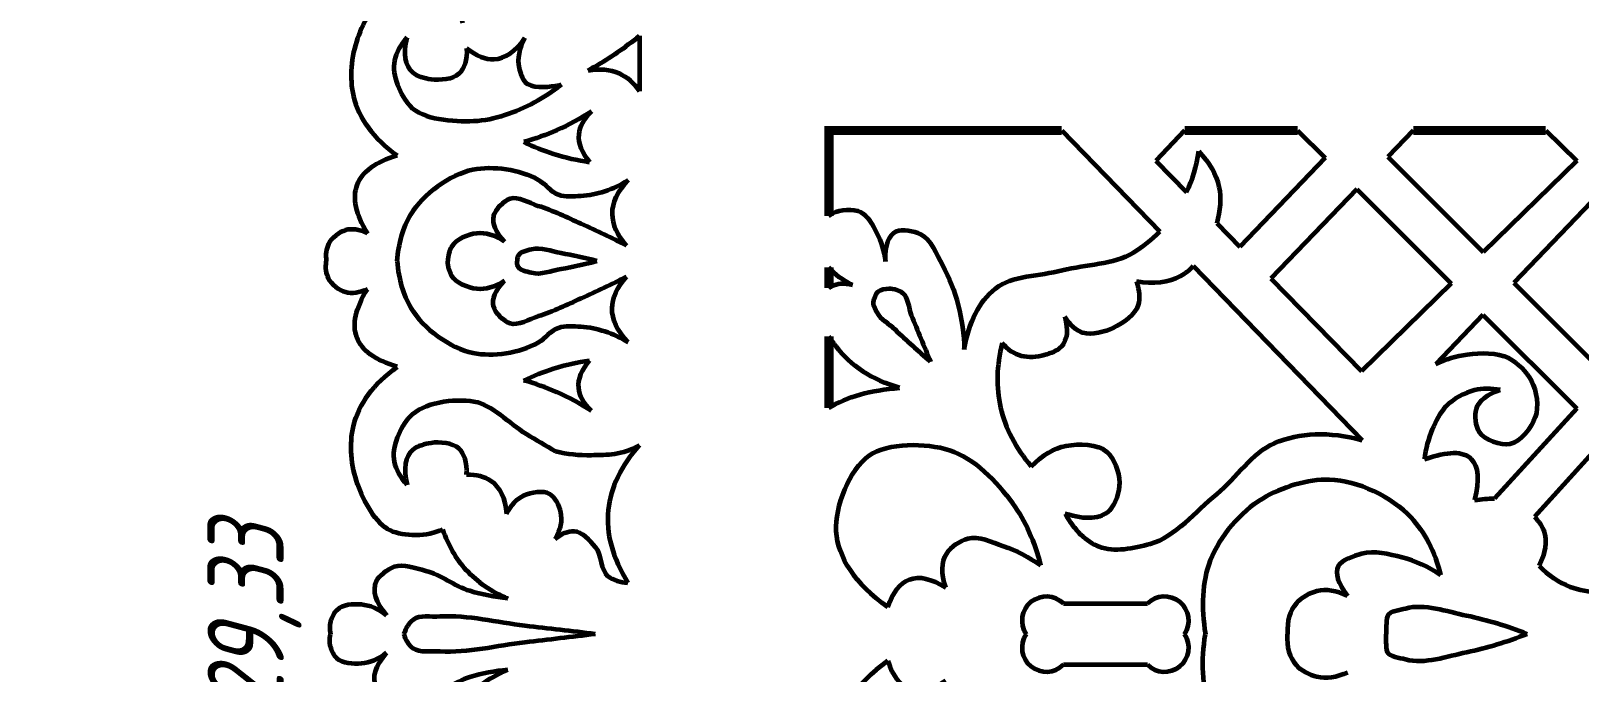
# Model space of a CAD drawing. Header units: millimetres. Extents: x -446 to 69, y -171 to 180.
# Drawn here: x -121.1 to -19.6, y -9.8 to 32.3 of the extents above; entities that cross this region are included whole.
import ezdxf

# ---------------------------------------------------------------- set-up
doc = ezdxf.new("R2010")
doc.units = ezdxf.units.MM
for name, pattern in [('K5LT32775', [0]), ('K5LT32776', [0]), ('K5LT_THIN', [0])]:
    doc.linetypes.add(name, pattern=pattern)
doc.styles.add('KDIMTEXTSTYLE', font='GOST_AU.SHX', dxfattribs={"width": 0.96, "oblique": 15, "height": 5})
doc.dimstyles.new('KDIMSTYLE (1.00)', dxfattribs={"dimtxt": 5, "dimasz": 1, "dimexe": 2, "dimexo": 0, "dimgap": 1, "dimtad": 1, "dimtxsty": 'KDIMTEXTSTYLE', "dimsah": 1, "dimcen": 0, "dimdle": 1, "dimadec": 0, "dimazin": 0, "dimtfac": 0.667, "dimtmove": 0, "dimatfit": 3, "dimfxl": 1, "dimtvp": 1, "dimtolj": 1, "dimtzin": 0, "dimarcsym": 0})

# ---------------------------------------------------------------- blocks, each defined once
blk = doc.blocks.new('KDIMARROW_01')
blk.add_hatch(color=0).paths.add_polyline_path([(0, 0), (-5, 0.66), (-4.5, 0), (-5, -0.66)])
at = {"color": 0, "linetype": 'K5LT_THIN', "lineweight": 18}
for p, q in [((-4.5, 0), (-5, 0.66)), ((-5, 0.66), (0, 0)), ((0, 0), (-5, -0.66)), ((-5, -0.66), (-4.5, 0)), ((0, 0), (-1, 0))]:
    blk.add_line(p, q, dxfattribs=at)

msp = doc.modelspace()

# ---------------------------------------------------------------- linework, layer by layer
at = {"color": 30, "linetype": 'K5LT32776', "lineweight": 60, "true_color": 0xff8000}
for p, q in [((-81.238, 31.955), (-81.238, 28.335)), ((-53.548, 25.754), (-47.119, 19.13)), ((-45.486, 25.754), (-47.373, 23.763)), ((-38.082, 25.754), (-36.271, 23.951)), ((-30.489, 25.754), (-32.161, 24.017)), ((-21.806, 25.754), (-19.77, 23.764)), ((-47.373, 23.763), (-45.353, 21.696)), ((-36.271, 23.951), (-41.869, 18.129)), ((-32.161, 24.017), (-25.903, 17.768)), ((-19.77, 23.764), (-25.903, 17.768)), ((-34.204, 21.895), (-39.835, 16.045)), ((-34.204, 21.895), (-27.998, 15.719)), ((-18.318, 21.585), (-23.896, 15.764)), ((-43.385, 19.68), (-41.869, 18.129)), ((-44.921, 16.865), (-33.838, 5.448)), ((-39.835, 16.045), (-33.89, 9.958)), ((-27.998, 15.719), (-33.89, 9.958)), ((-23.896, 15.764), (-18.318, 10.195)), ((-25.921, 13.652), (-29.018, 10.42)), ((-25.921, 13.652), (-19.769, 7.529)), ((-19.769, 7.529), (-25.174, 1.607)), ((-18.318, 5.08), (-22.547, 0.411)), ((-53.439, -5.276), (-47.929, -5.276)), ((-53.439, -9.276), (-47.929, -9.276))]:
    msp.add_line(p, q, dxfattribs=at)
at = {"color": 30, "linetype": 'K5LT32776', "true_color": 0xff8000, "const_width": 0.6}
for points in [[(-68.811, 20.154), (-68.811, 25.754), (-53.548, 25.754)], [(-45.486, 25.754), (-38.082, 25.754)], [(-30.489, 25.754), (-21.806, 25.754)], [(-68.811, 15.416), (-68.811, 16.777)], [(-68.811, 7.554), (-68.811, 12.242)]]:
    msp.add_lwpolyline(points, dxfattribs=at)
at = {"color": 30, "linetype": 'K5LT32775', "lineweight": 60, "true_color": 0xff8000}
for centre, start, end in [((-54.562, -6.399), 45, 213.5549), ((-46.807, -6.399), 326.4451, 135), ((-54.562, -8.154), 146.4451, 315), ((-46.807, -8.154), 225, 33.5549)]:
    msp.add_arc(centre, 1.588, start, end, dxfattribs=at)
at = {"color": 30, "linetype": 'K5LT32776', "lineweight": 60, "true_color": 0xff8000}
for points, knots in [([(-92.817, 32.8), (-93.007, 33.513), (-93.304, 34.066), (-93.708, 34.459), (-94.541, 35.269), (-96.557, 35.323), (-97.568, 34.848), (-98.542, 34.391), (-99.317, 32.925), (-99.723, 31.796), (-100.137, 30.645), (-100.274, 29.155), (-99.992, 27.996), (-99.634, 26.525), (-98.676, 25.229), (-97.119, 24.106)], [0, 0, 0, 0, 1, 1, 1, 2, 2, 2, 3, 3, 3, 4, 4, 4, 5, 5, 5, 5]), ([(-96.461, 31.856), (-96.908, 31.362), (-97.187, 30.853), (-97.299, 30.33), (-97.501, 29.389), (-96.906, 28.04), (-96.282, 27.368), (-95.424, 26.444), (-93.476, 26.327), (-92.093, 26.38), (-90.754, 26.431), (-89.33, 26.965), (-88.113, 27.607), (-87.498, 27.931), (-86.911, 28.315), (-86.352, 28.758)], [0, 0, 0, 0, 1, 1, 1, 2, 2, 2, 3, 3, 3, 4, 4, 4, 5, 5, 5, 5]), ([(-92.567, 31.161), (-92.538, 30.374), (-92.709, 29.808), (-93.08, 29.462), (-93.469, 29.1), (-94.313, 29.023), (-94.905, 29.103), (-95.312, 29.158), (-95.821, 29.306), (-96.102, 29.552), (-96.615, 30), (-96.734, 30.768), (-96.461, 31.856)], [0, 0, 0, 0, 1, 1, 1, 2, 2, 2, 3, 3, 3, 4, 4, 4, 4]), ([(-92.567, 31.161), (-91.936, 30.644), (-91.335, 30.399), (-90.763, 30.425), (-90.042, 30.459), (-89.369, 30.926), (-88.743, 31.825)], [0, 0, 0, 0, 1, 1, 1, 2, 2, 2, 2]), ([(-88.743, 31.825), (-89.138, 31.116), (-89.264, 30.477), (-89.127, 29.847), (-89.059, 29.531), (-88.925, 29.141), (-88.723, 28.923), (-88.325, 28.492), (-87.38, 28.606), (-86.747, 28.678), (-86.613, 28.693), (-86.482, 28.72), (-86.352, 28.758)], [0, 0, 0, 0, 1, 1, 1, 2, 2, 2, 3, 3, 3, 4, 4, 4, 4]), ([(-84.596, 29.681), (-84.456, 29.768), (-84.317, 29.854), (-84.178, 29.933), (-83.149, 30.523), (-82.169, 31.197), (-81.238, 31.955)], [0, 0, 0, 0, 1, 1, 1, 2, 2, 2, 2]), ([(-84.596, 29.681), (-83.833, 29.828), (-83.159, 29.769), (-82.573, 29.504), (-82.061, 29.272), (-81.616, 28.882), (-81.238, 28.335)], [0, 0, 0, 0, 1, 1, 1, 2, 2, 2, 2]), ([(-84.383, 27.003), (-85.111, 26.529), (-85.868, 26.118), (-86.654, 25.772), (-87.354, 25.463), (-88.077, 25.205), (-88.823, 24.999)], [0, 0, 0, 0, 1, 1, 1, 2, 2, 2, 2]), ([(-84.383, 27.003), (-84.894, 26.512), (-85.173, 26.005), (-85.219, 25.483), (-85.271, 24.902), (-85.035, 24.301), (-84.509, 23.683)], [0, 0, 0, 0, 1, 1, 1, 2, 2, 2, 2]), ([(-88.823, 24.999), (-88.185, 24.691), (-87.532, 24.431), (-86.864, 24.219), (-86.099, 23.977), (-85.314, 23.798), (-84.509, 23.683)], [0, 0, 0, 0, 1, 1, 1, 2, 2, 2, 2]), ([(-44.553, 24.396), (-43.864, 23.662), (-43.425, 22.884), (-43.236, 22.062), (-43.069, 21.335), (-43.159, 20.478), (-43.385, 19.68)], [0, 0, 0, 0, 1, 1, 1, 2, 2, 2, 2]), ([(-97.119, 24.106), (-98.562, 23.676), (-99.444, 23.032), (-99.767, 22.176), (-100.087, 21.328), (-99.857, 20.27), (-99.079, 19.004)], [0, 0, 0, 0, 1, 1, 1, 2, 2, 2, 2]), ([(-97.118, 17.18), (-97.038, 18.357), (-96.739, 19.379), (-96.22, 20.246), (-95.406, 21.608), (-93.67, 22.872), (-92.156, 23.188), (-90.846, 23.462), (-89.105, 23.199), (-87.867, 22.515), (-87.399, 22.257), (-87.042, 21.711), (-86.546, 21.543), (-86.1, 21.392), (-85.557, 21.437), (-85.074, 21.468), (-84.007, 21.536), (-82.976, 21.877), (-81.983, 22.49)], [0, 0, 0, 0, 1, 1, 1, 2, 2, 2, 3, 3, 3, 4, 4, 4, 5, 5, 5, 6, 6, 6, 6]), ([(-81.983, 22.49), (-82.689, 21.753), (-83.038, 21.013), (-83.03, 20.271), (-83.022, 19.583), (-82.706, 18.893), (-82.082, 18.201)], [0, 0, 0, 0, 1, 1, 1, 2, 2, 2, 2]), ([(-82.082, 18.201), (-83.059, 18.702), (-84.048, 19.176), (-85.05, 19.623), (-85.978, 20.037), (-86.9, 20.489), (-87.867, 20.795), (-88.471, 20.986), (-89.191, 21.446), (-89.712, 21.268), (-90.142, 21.122), (-90.709, 20.569), (-90.81, 20.146), (-90.926, 19.655), (-90.685, 19.099), (-90.086, 18.476)], [0, 0, 0, 0, 1, 1, 1, 2, 2, 2, 3, 3, 3, 4, 4, 4, 5, 5, 5, 5]), ([(-68.811, 20.154), (-68.725, 20.222), (-68.639, 20.279), (-68.554, 20.324), (-68.067, 20.579), (-67.209, 20.635), (-66.722, 20.396), (-66.267, 20.172), (-65.944, 19.529), (-65.681, 19.031), (-65.381, 18.465), (-65.19, 17.842), (-65.107, 17.164)], [0, 0, 0, 0, 1, 1, 1, 2, 2, 2, 3, 3, 3, 4, 4, 4, 4]), ([(-99.079, 19.004), (-99.61, 19.263), (-100.088, 19.333), (-100.515, 19.214), (-100.934, 19.097), (-101.423, 18.71), (-101.622, 18.316), (-101.782, 17.999), (-101.832, 17.62), (-101.772, 17.18)], [0, 0, 0, 0, 1, 1, 1, 2, 2, 2, 3, 3, 3, 3]), ([(-65.107, 17.164), (-65.127, 18.242), (-64.888, 18.901), (-64.388, 19.139), (-64.011, 19.32), (-63.249, 19.165), (-62.808, 18.96), (-62.116, 18.637), (-61.769, 17.633), (-61.372, 16.913), (-60.466, 15.268), (-59.987, 13.424), (-59.936, 11.383)], [0, 0, 0, 0, 1, 1, 1, 2, 2, 2, 3, 3, 3, 4, 4, 4, 4]), ([(-90.086, 18.476), (-90.718, 18.887), (-91.325, 19.062), (-91.907, 18.999), (-92.479, 18.938), (-93.26, 18.62), (-93.552, 18.127), (-93.706, 17.867), (-93.789, 17.551), (-93.802, 17.18)], [0, 0, 0, 0, 1, 1, 1, 2, 2, 2, 3, 3, 3, 3]), ([(-59.936, 11.383), (-59.637, 13.186), (-58.958, 14.522), (-57.898, 15.389), (-56.823, 16.269), (-54.969, 16.202), (-53.499, 16.586), (-51.948, 16.992), (-50.168, 16.956), (-48.831, 17.753), (-48.224, 18.116), (-47.637, 18.597), (-47.119, 19.13)], [0, 0, 0, 0, 1, 1, 1, 2, 2, 2, 3, 3, 3, 4, 4, 4, 4]), ([(-84.027, 17.18), (-84.802, 17.394), (-85.583, 17.568), (-86.371, 17.703), (-87.015, 17.812), (-87.71, 18.117), (-88.316, 17.952), (-88.626, 17.867), (-89.102, 17.789), (-89.214, 17.503), (-89.25, 17.41), (-89.267, 17.302), (-89.264, 17.18)], [0, 0, 0, 0, 1, 1, 1, 2, 2, 2, 3, 3, 3, 4, 4, 4, 4]), ([(-99.079, 15.355), (-99.61, 15.097), (-100.088, 15.027), (-100.515, 15.146), (-100.934, 15.263), (-101.423, 15.649), (-101.622, 16.044), (-101.782, 16.361), (-101.832, 16.739), (-101.772, 17.18)], [0, 0, 0, 0, 1, 1, 1, 2, 2, 2, 3, 3, 3, 3]), ([(-97.118, 17.18), (-97.038, 16.003), (-96.739, 14.981), (-96.22, 14.113), (-95.406, 12.751), (-93.67, 11.487), (-92.156, 11.171), (-90.846, 10.898), (-89.105, 11.16), (-87.867, 11.844), (-87.399, 12.103), (-87.042, 12.649), (-86.546, 12.817), (-86.1, 12.968), (-85.557, 12.923), (-85.074, 12.892), (-84.007, 12.823), (-82.976, 12.483), (-81.983, 11.869)], [0, 0, 0, 0, 1, 1, 1, 2, 2, 2, 3, 3, 3, 4, 4, 4, 5, 5, 5, 6, 6, 6, 6]), ([(-90.086, 15.884), (-90.718, 15.472), (-91.325, 15.298), (-91.907, 15.36), (-92.479, 15.422), (-93.26, 15.739), (-93.552, 16.233), (-93.706, 16.493), (-93.789, 16.808), (-93.802, 17.18)], [0, 0, 0, 0, 1, 1, 1, 2, 2, 2, 3, 3, 3, 3]), ([(-84.027, 17.18), (-84.802, 16.966), (-85.583, 16.791), (-86.371, 16.657), (-87.015, 16.547), (-87.71, 16.242), (-88.316, 16.408), (-88.626, 16.492), (-89.102, 16.57), (-89.214, 16.856), (-89.25, 16.95), (-89.267, 17.057), (-89.264, 17.18)], [0, 0, 0, 0, 1, 1, 1, 2, 2, 2, 3, 3, 3, 4, 4, 4, 4]), ([(-44.921, 16.865), (-45.175, 16.591), (-45.453, 16.358), (-45.749, 16.197), (-46.547, 15.766), (-47.514, 15.647), (-48.652, 15.838)], [0, 0, 0, 0, 1, 1, 1, 2, 2, 2, 2]), ([(-97.119, 10.253), (-98.562, 10.684), (-99.444, 11.327), (-99.767, 12.184), (-100.087, 13.032), (-99.857, 14.089), (-99.079, 15.355)], [0, 0, 0, 0, 1, 1, 1, 2, 2, 2, 2]), ([(-82.082, 16.158), (-83.059, 15.657), (-84.048, 15.183), (-85.05, 14.737), (-85.978, 14.323), (-86.9, 13.871), (-87.867, 13.565), (-88.471, 13.374), (-89.191, 12.914), (-89.712, 13.091), (-90.142, 13.237), (-90.709, 13.79), (-90.81, 14.213), (-90.926, 14.704), (-90.685, 15.261), (-90.086, 15.884)], [0, 0, 0, 0, 1, 1, 1, 2, 2, 2, 3, 3, 3, 4, 4, 4, 5, 5, 5, 5]), ([(-81.983, 11.869), (-82.689, 12.607), (-83.038, 13.347), (-83.03, 14.089), (-83.022, 14.777), (-82.706, 15.467), (-82.082, 16.158)], [0, 0, 0, 0, 1, 1, 1, 2, 2, 2, 2]), ([(-68.811, 15.416), (-68.752, 15.47), (-68.69, 15.514), (-68.625, 15.548), (-68.273, 15.735), (-67.818, 15.759), (-67.261, 15.62)], [0, 0, 0, 0, 1, 1, 1, 2, 2, 2, 2]), ([(-62.144, 10.571), (-62.574, 11.593), (-62.996, 12.618), (-63.411, 13.646), (-63.607, 14.13), (-63.609, 14.817), (-63.993, 15.1), (-64.218, 15.267), (-64.573, 15.396), (-64.866, 15.391), (-65.1, 15.387), (-65.404, 15.327), (-65.572, 15.184), (-65.766, 15.019), (-65.9, 14.657), (-65.884, 14.394), (-65.873, 14.2), (-65.752, 13.992), (-65.655, 13.812), (-65.402, 13.343), (-64.868, 13.061), (-64.471, 12.69), (-63.704, 11.974), (-62.929, 11.267), (-62.144, 10.571)], [0, 0, 0, 0, 1, 1, 1, 2, 2, 2, 3, 3, 3, 4, 4, 4, 5, 5, 5, 6, 6, 6, 7, 7, 7, 8, 8, 8, 8]), ([(-48.652, 15.838), (-48.442, 15.263), (-48.402, 14.754), (-48.532, 14.312), (-48.719, 13.676), (-49.513, 13.117), (-50.148, 12.816), (-50.734, 12.538), (-51.573, 12.285), (-52.153, 12.487), (-52.606, 12.645), (-53.005, 12.994), (-53.35, 13.534)], [0, 0, 0, 0, 1, 1, 1, 2, 2, 2, 3, 3, 3, 4, 4, 4, 4]), ([(-53.35, 13.534), (-53.108, 12.67), (-53.178, 12.021), (-53.559, 11.589), (-53.807, 11.308), (-54.297, 11.131), (-54.696, 11.021), (-55.167, 10.891), (-55.735, 10.833), (-56.192, 10.961), (-56.653, 11.09), (-57.072, 11.369), (-57.449, 11.799)], [0, 0, 0, 0, 1, 1, 1, 2, 2, 2, 3, 3, 3, 4, 4, 4, 4]), ([(-64.173, 8.87), (-65.996, 9.398), (-67.384, 10.307), (-68.338, 11.599), (-68.485, 11.797), (-68.651, 12.015), (-68.811, 12.242)], [0, 0, 0, 0, 1, 1, 1, 2, 2, 2, 2]), ([(-57.449, 11.799), (-57.823, 10.316), (-57.86, 8.911), (-57.559, 7.585), (-57.247, 6.213), (-56.574, 4.924), (-55.539, 3.72)], [0, 0, 0, 0, 1, 1, 1, 2, 2, 2, 2]), ([(-29.018, 10.42), (-28.344, 10.758), (-27.657, 10.973), (-26.957, 11.063), (-26.071, 11.178), (-24.996, 11.212), (-24.235, 10.814), (-23.65, 10.508), (-23.039, 9.926), (-22.739, 9.339), (-22.396, 8.667), (-22.258, 7.64), (-22.489, 6.949), (-22.723, 6.252), (-23.493, 5.305), (-24.152, 5.183), (-24.74, 5.074), (-25.838, 5.444), (-26.167, 5.973), (-26.4, 6.346), (-26.492, 7.065), (-26.354, 7.489), (-26.175, 8.044), (-25.656, 8.459), (-24.796, 8.736)], [0, 0, 0, 0, 1, 1, 1, 2, 2, 2, 3, 3, 3, 4, 4, 4, 5, 5, 5, 6, 6, 6, 7, 7, 7, 8, 8, 8, 8]), ([(-94.15, -0.411), (-95.117, -0.913), (-96.707, -0.893), (-97.568, -0.489), (-98.542, -0.032), (-99.317, 1.435), (-99.723, 2.563), (-100.137, 3.714), (-100.274, 5.205), (-99.992, 6.363), (-99.634, 7.834), (-98.676, 9.131), (-97.119, 10.253)], [0, 0, 0, 0, 1, 1, 1, 2, 2, 2, 3, 3, 3, 4, 4, 4, 4]), ([(-88.823, 9.361), (-88.185, 9.669), (-87.532, 9.929), (-86.864, 10.14), (-86.099, 10.382), (-85.314, 10.561), (-84.509, 10.677)], [0, 0, 0, 0, 1, 1, 1, 2, 2, 2, 2]), ([(-84.383, 7.356), (-84.894, 7.848), (-85.173, 8.355), (-85.219, 8.876), (-85.271, 9.458), (-85.035, 10.058), (-84.509, 10.677)], [0, 0, 0, 0, 1, 1, 1, 2, 2, 2, 2]), ([(-84.383, 7.356), (-85.111, 7.831), (-85.868, 8.242), (-86.654, 8.588), (-87.354, 8.897), (-88.077, 9.154), (-88.823, 9.361)], [0, 0, 0, 0, 1, 1, 1, 2, 2, 2, 2]), ([(-96.461, 2.504), (-96.908, 2.998), (-97.187, 3.507), (-97.299, 4.03), (-97.501, 4.971), (-96.906, 6.319), (-96.282, 6.992), (-95.424, 7.916), (-93.398, 8.21), (-92.093, 7.979), (-90.868, 7.763), (-89.812, 6.551), (-88.661, 5.854), (-88.026, 5.469), (-87.395, 5.089), (-86.749, 4.711)], [0, 0, 0, 0, 1, 1, 1, 2, 2, 2, 3, 3, 3, 4, 4, 4, 5, 5, 5, 5]), ([(-24.796, 8.736), (-25.389, 8.848), (-25.95, 8.841), (-26.479, 8.715), (-27.155, 8.555), (-27.867, 8.154), (-28.349, 7.656), (-28.74, 7.252), (-29.014, 6.687), (-29.243, 6.16), (-29.511, 5.541), (-29.684, 4.883), (-29.762, 4.186)], [0, 0, 0, 0, 1, 1, 1, 2, 2, 2, 3, 3, 3, 4, 4, 4, 4]), ([(-92.567, 3.198), (-92.538, 3.985), (-92.709, 4.552), (-93.08, 4.897), (-93.469, 5.26), (-94.313, 5.337), (-94.905, 5.256), (-95.312, 5.201), (-95.821, 5.053), (-96.102, 4.808), (-96.615, 4.359), (-96.734, 3.591), (-96.461, 2.504)], [0, 0, 0, 0, 1, 1, 1, 2, 2, 2, 3, 3, 3, 4, 4, 4, 4]), ([(-86.749, 4.711), (-85.962, 4.529), (-85.18, 4.449), (-84.402, 4.468), (-83.338, 4.495), (-82.366, 4.452), (-81.238, 5.112)], [0, 0, 0, 0, 1, 1, 1, 2, 2, 2, 2]), ([(-81.238, 5.112), (-82.452, 3.747), (-83.134, 2.332), (-83.284, 0.868), (-83.442, -0.673), (-83.009, -2.269), (-81.987, -3.919)], [0, 0, 0, 0, 1, 1, 1, 2, 2, 2, 2]), ([(-64.956, -5.516), (-67.097, -3.946), (-68.222, -2.283), (-68.332, -0.525), (-68.43, 1.051), (-67.44, 3.551), (-66.177, 4.43), (-64.94, 5.291), (-62.455, 5.291), (-60.899, 4.789), (-59.31, 4.276), (-57.798, 2.73), (-56.77, 1.306), (-55.923, 0.132), (-55.312, -1.22), (-54.938, -2.751)], [0, 0, 0, 0, 1, 1, 1, 2, 2, 2, 3, 3, 3, 4, 4, 4, 5, 5, 5, 5]), ([(-55.539, 3.72), (-54.831, 4.459), (-54.067, 4.91), (-53.247, 5.071), (-52.418, 5.234), (-51.174, 5.193), (-50.589, 4.676), (-50.117, 4.258), (-49.766, 3.342), (-49.764, 2.665), (-49.761, 2.06), (-50.023, 1.219), (-50.41, 0.834), (-50.992, 0.255), (-51.961, 0.183), (-53.318, 0.619)], [0, 0, 0, 0, 1, 1, 1, 2, 2, 2, 3, 3, 3, 4, 4, 4, 5, 5, 5, 5]), ([(-53.318, 0.619), (-52.715, -0.472), (-51.973, -1.19), (-51.092, -1.536), (-50.141, -1.91), (-48.783, -1.646), (-47.753, -1.356), (-46.07, -0.882), (-44.782, 0.76), (-43.372, 1.911), (-42.073, 2.972), (-41.055, 4.629), (-39.602, 5.25), (-37.938, 5.962), (-36.017, 6.027), (-33.838, 5.448)], [0, 0, 0, 0, 1, 1, 1, 2, 2, 2, 3, 3, 3, 4, 4, 4, 5, 5, 5, 5]), ([(-29.762, 4.186), (-28.234, 4.74), (-27.209, 4.746), (-26.687, 4.206), (-26.227, 3.73), (-26.158, 2.83), (-26.479, 1.505)], [0, 0, 0, 0, 1, 1, 1, 2, 2, 2, 2]), ([(-92.567, 3.198), (-91.922, 3.202), (-91.396, 3.064), (-90.987, 2.783), (-90.383, 2.367), (-90.036, 1.64), (-89.948, 0.601)], [0, 0, 0, 0, 1, 1, 1, 2, 2, 2, 2]), ([(-89.948, 0.601), (-89.656, 1.197), (-89.275, 1.606), (-88.805, 1.827), (-88.339, 2.047), (-87.552, 2.173), (-87.143, 1.931), (-86.797, 1.727), (-86.511, 1.153), (-86.416, 0.726), (-86.293, 0.179), (-86.411, -0.41), (-86.769, -1.041)], [0, 0, 0, 0, 1, 1, 1, 2, 2, 2, 3, 3, 3, 4, 4, 4, 4]), ([(-28.687, -3.403), (-29.067, -1.869), (-29.713, -0.612), (-30.625, 0.367), (-31.894, 1.729), (-34.131, 2.784), (-35.976, 2.845), (-37.407, 2.892), (-39.135, 2.367), (-40.38, 1.606), (-41.82, 0.725), (-43.196, -0.871), (-43.803, -2.434), (-44.36, -3.866), (-44.401, -5.53), (-44.126, -7.276)], [0, 0, 0, 0, 1, 1, 1, 2, 2, 2, 3, 3, 3, 4, 4, 4, 5, 5, 5, 5]), ([(-22.547, 0.411), (-22.254, 0.11), (-22.011, -0.233), (-21.908, -0.573), (-21.711, -1.223), (-21.822, -1.964), (-22.24, -2.796)], [0, 0, 0, 0, 1, 1, 1, 2, 2, 2, 2]), ([(-94.15, -0.411), (-93.792, -1.449), (-93.273, -2.338), (-92.594, -3.077), (-91.869, -3.866), (-90.961, -4.484), (-89.871, -4.932)], [0, 0, 0, 0, 1, 1, 1, 2, 2, 2, 2]), ([(-86.769, -1.041), (-86.329, -0.674), (-85.914, -0.501), (-85.522, -0.521), (-85.019, -0.547), (-84.488, -1.13), (-84.13, -1.56), (-83.7, -2.076), (-83.805, -3.082), (-83.299, -3.472), (-82.963, -3.73), (-82.526, -3.88), (-81.987, -3.919)], [0, 0, 0, 0, 1, 1, 1, 2, 2, 2, 3, 3, 3, 4, 4, 4, 4]), ([(-61.144, -4.229), (-61.46, -3.304), (-61.44, -2.556), (-61.084, -1.985), (-60.817, -1.555), (-60.205, -1.141), (-59.708, -0.998), (-59.007, -0.797), (-58.12, -1.247), (-57.374, -1.507), (-56.52, -1.804), (-55.708, -2.219), (-54.938, -2.751)], [0, 0, 0, 0, 1, 1, 1, 2, 2, 2, 3, 3, 3, 4, 4, 4, 4]), ([(-28.687, -3.403), (-29.49, -2.866), (-30.334, -2.483), (-31.219, -2.253), (-32.069, -2.031), (-33.055, -1.791), (-33.882, -2.013), (-34.416, -2.157), (-35.211, -2.423), (-35.408, -2.821), (-35.641, -3.291), (-35.441, -3.939), (-34.81, -4.766)], [0, 0, 0, 0, 1, 1, 1, 2, 2, 2, 3, 3, 3, 4, 4, 4, 4]), ([(-89.871, -4.932), (-90.727, -4.855), (-91.557, -4.694), (-92.36, -4.449), (-93.364, -4.143), (-94.234, -3.396), (-95.248, -3.14), (-95.918, -2.971), (-96.722, -2.651), (-97.326, -2.87), (-97.768, -3.03), (-98.334, -3.456), (-98.51, -3.846), (-98.775, -4.434), (-98.547, -5.168), (-97.825, -6.049)], [0, 0, 0, 0, 1, 1, 1, 2, 2, 2, 3, 3, 3, 4, 4, 4, 5, 5, 5, 5]), ([(-22.24, -2.796), (-21.633, -3.43), (-20.954, -3.888), (-20.204, -4.168), (-19.619, -4.386), (-18.99, -4.497), (-18.318, -4.5)], [0, 0, 0, 0, 1, 1, 1, 2, 2, 2, 2]), ([(-64.956, -5.516), (-64.619, -4.531), (-64.146, -3.922), (-63.538, -3.691), (-62.893, -3.445), (-62.095, -3.625), (-61.144, -4.229)], [0, 0, 0, 0, 1, 1, 1, 2, 2, 2, 2]), ([(-34.81, -4.766), (-35.525, -4.419), (-36.193, -4.319), (-36.815, -4.467), (-37.291, -4.58), (-37.843, -4.884), (-38.161, -5.245), (-38.593, -5.735), (-38.781, -6.412), (-38.736, -7.276)], [0, 0, 0, 0, 1, 1, 1, 2, 2, 2, 3, 3, 3, 3]), ([(-97.825, -6.049), (-98.354, -5.626), (-98.901, -5.39), (-99.466, -5.343), (-99.991, -5.298), (-100.728, -5.329), (-101.087, -5.696), (-101.248, -5.86), (-101.387, -6.11), (-101.461, -6.34), (-101.555, -6.629), (-101.568, -6.941), (-101.503, -7.276)], [0, 0, 0, 0, 1, 1, 1, 2, 2, 2, 3, 3, 3, 4, 4, 4, 4]), ([(-84.131, -7.276), (-85.668, -7.089), (-87.206, -6.909), (-88.744, -6.735), (-90.599, -6.525), (-92.458, -6.015), (-94.313, -6.132), (-94.902, -6.169), (-95.655, -6.007), (-96.079, -6.34), (-96.345, -6.549), (-96.545, -6.861), (-96.682, -7.276)], [0, 0, 0, 0, 1, 1, 1, 2, 2, 2, 3, 3, 3, 4, 4, 4, 4]), ([(-23.031, -7.276), (-24.327, -6.755), (-25.649, -6.356), (-26.996, -6.077), (-28.305, -5.807), (-29.73, -5.265), (-30.996, -5.61), (-31.401, -5.72), (-32.027, -5.756), (-32.191, -6.095), (-32.272, -6.264), (-32.249, -6.521), (-32.26, -6.735), (-32.269, -6.915), (-32.269, -7.095), (-32.26, -7.276)], [0, 0, 0, 0, 1, 1, 1, 2, 2, 2, 3, 3, 3, 4, 4, 4, 5, 5, 5, 5]), ([(-97.825, -8.504), (-98.354, -8.927), (-98.901, -9.162), (-99.466, -9.21), (-99.991, -9.254), (-100.728, -9.223), (-101.087, -8.857), (-101.248, -8.692), (-101.387, -8.442), (-101.461, -8.213), (-101.555, -7.924), (-101.568, -7.612), (-101.503, -7.276)], [0, 0, 0, 0, 1, 1, 1, 2, 2, 2, 3, 3, 3, 4, 4, 4, 4]), ([(-84.131, -7.276), (-85.668, -7.463), (-87.206, -7.644), (-88.744, -7.818), (-90.599, -8.028), (-92.458, -8.538), (-94.313, -8.42), (-94.902, -8.383), (-95.655, -8.546), (-96.079, -8.213), (-96.345, -8.004), (-96.545, -7.692), (-96.682, -7.276)], [0, 0, 0, 0, 1, 1, 1, 2, 2, 2, 3, 3, 3, 4, 4, 4, 4]), ([(-28.687, -11.15), (-29.067, -12.684), (-29.713, -13.94), (-30.625, -14.92), (-31.894, -16.282), (-34.131, -17.336), (-35.976, -17.397), (-37.407, -17.445), (-39.135, -16.919), (-40.38, -16.158), (-41.82, -15.278), (-43.196, -13.682), (-43.803, -12.119), (-44.36, -10.687), (-44.401, -9.023), (-44.126, -7.276)], [0, 0, 0, 0, 1, 1, 1, 2, 2, 2, 3, 3, 3, 4, 4, 4, 5, 5, 5, 5]), ([(-34.81, -9.786), (-35.525, -10.134), (-36.193, -10.234), (-36.815, -10.086), (-37.291, -9.972), (-37.843, -9.669), (-38.161, -9.308), (-38.593, -8.818), (-38.781, -8.141), (-38.736, -7.276)], [0, 0, 0, 0, 1, 1, 1, 2, 2, 2, 3, 3, 3, 3]), ([(-23.031, -7.276), (-24.327, -7.797), (-25.649, -8.197), (-26.996, -8.475), (-28.305, -8.746), (-29.73, -9.287), (-30.996, -8.943), (-31.401, -8.833), (-32.027, -8.797), (-32.191, -8.458), (-32.272, -8.289), (-32.249, -8.032), (-32.26, -7.817), (-32.269, -7.637), (-32.269, -7.457), (-32.26, -7.276)], [0, 0, 0, 0, 1, 1, 1, 2, 2, 2, 3, 3, 3, 4, 4, 4, 5, 5, 5, 5]), ([(-89.871, -9.621), (-90.727, -9.698), (-91.557, -9.859), (-92.36, -10.104), (-93.364, -10.409), (-94.234, -11.157), (-95.248, -11.413), (-95.918, -11.582), (-96.722, -11.901), (-97.326, -11.683), (-97.768, -11.523), (-98.334, -11.097), (-98.51, -10.706), (-98.775, -10.119), (-98.547, -9.385), (-97.825, -8.504)], [0, 0, 0, 0, 1, 1, 1, 2, 2, 2, 3, 3, 3, 4, 4, 4, 5, 5, 5, 5]), ([(-64.956, -9.036), (-67.097, -10.606), (-68.222, -12.27), (-68.332, -14.027), (-68.43, -15.604), (-67.44, -18.104), (-66.177, -18.983), (-64.94, -19.843), (-62.455, -19.844), (-60.899, -19.342), (-59.31, -18.829), (-57.798, -17.283), (-56.77, -15.859), (-55.923, -14.685), (-55.312, -13.333), (-54.938, -11.801)], [0, 0, 0, 0, 1, 1, 1, 2, 2, 2, 3, 3, 3, 4, 4, 4, 5, 5, 5, 5]), ([(-64.956, -9.036), (-64.619, -10.022), (-64.146, -10.63), (-63.538, -10.862), (-62.893, -11.107), (-62.095, -10.928), (-61.144, -10.323)], [0, 0, 0, 0, 1, 1, 1, 2, 2, 2, 2]), ([(-94.15, -14.142), (-93.792, -13.103), (-93.273, -12.215), (-92.594, -11.476), (-91.869, -10.687), (-90.961, -10.069), (-89.871, -9.621)], [0, 0, 0, 0, 1, 1, 1, 2, 2, 2, 2])]:
    msp.add_open_spline(points, degree=3, knots=knots, dxfattribs=at)
for points in [[(-45.353, 21.696), (-44.976, 22.519), (-44.709, 23.419), (-44.553, 24.396)], [(-67.261, 15.62), (-67.904, 15.923), (-68.42, 16.309), (-68.811, 16.777)], [(-68.811, 7.554), (-67.626, 8.294), (-66.08, 8.732), (-64.173, 8.87)], [(-26.479, 1.505), (-26.016, 1.591), (-25.581, 1.625), (-25.174, 1.607)]]:
    msp.add_open_spline(points, degree=3, dxfattribs=at)

# ---------------------------------------------------------------- dimensions: what is measured, and where the dimension line sits
at = {"color": 7}
msp.add_linear_dim(base=(-106.477, 57.391), p1=(-101.832, -71.943), p2=(-101.832, 57.391), angle=90, location=(-106.477, -7.276), dimstyle='KDIMSTYLE (1.00)', override={"dimexo": 0, "dimpost": '\\H5.0;\\W0.965;\\Q15;<>', "dimblk1": 'KDIMARROW_01', "dimblk2": 'KDIMARROW_01', "dimse1": 0, "dimse2": 0, "dimclrt": 7, "dimtolj": 1}, dxfattribs=at).render()

doc.saveas('drawing.dxf')
